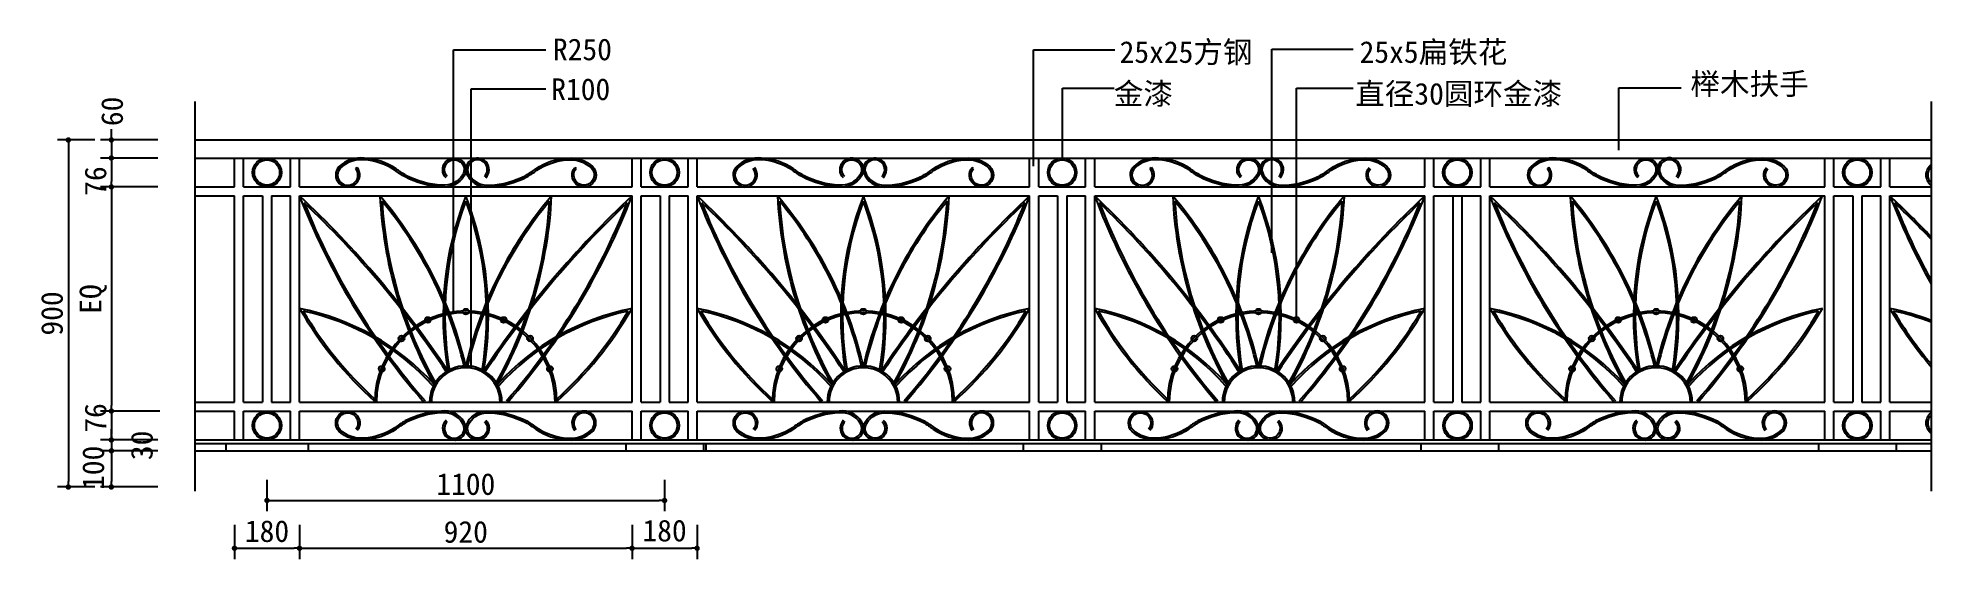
# Model space of a CAD drawing. Extents: x 106 to 5344, y 271 to 1713.
import ezdxf

# ---------------------------------------------------------------- set-up
doc = ezdxf.new("R2010")
doc.units = 0
doc.header["$LTSCALE"] = 0.85
doc.header["$MEASUREMENT"] = 0
doc.header["$PDMODE"] = 3
doc.header["$PDSIZE"] = 15
doc.layers.get('0').update_dxf_attribs({"color": 3, "linetype": 'CONTINUOUS'})
doc.layers.get('DEFPOINTS').update_dxf_attribs({"linetype": 'CONTINUOUS'})
for name, color, linetype in [('3', 3, 'CONTINUOUS'), ('4', 4, 'CONTINUOUS'), ('7', 7, 'CONTINUOUS'), ('DIM', 3, 'CONTINUOUS'), ('TEXT', 3, 'CONTINUOUS')]:
    doc.layers.add(name, color=color, linetype=linetype)
doc.styles.add('HZ', font='')
doc.styles.get('HZ').set_extended_font_data('仿宋_GB2312')
doc.dimstyles.new('ISO-25_WS', dxfattribs={"dimscale": 30, "dimtxt": 2, "dimasz": 0.5, "dimexe": 1, "dimexo": 1, "dimgap": 0.5, "dimtad": 1, "dimdec": 0, "dimzin": 0, "dimtxsty": 'HZ', "dimblk1": 'DOT', "dimblk2": 'DOT', "dimsah": 1, "dimcen": 0, "dimazin": 3, "dimtfac": 0.5, "dimtdec": 0, "dimtix": 1, "dimtofl": 0, "dimtmove": 0, "dimatfit": 3, "dimtolj": 1, "dimtzin": 0})

# ---------------------------------------------------------------- blocks, each defined once
blk = doc.blocks.new('_DOT')
at = {"color": 0, "linetype": 'BYBLOCK'}
blk.add_line((-0.5, 0), (-1, 0), dxfattribs=at)
at = {"color": 0, "linetype": 'BYBLOCK', "const_width": 0.5}
blk.add_lwpolyline([(-0.25, 0, 1), (0.25, 0, 1)], format="xyb", close=True, dxfattribs=at)
blk = doc.blocks.new('*D7')
at = {"color": 0, "linetype": 'BYBLOCK'}
for p, q in [((27563.9, -37433), (27563.9, -37528.1)), ((27743.9, -37433), (27743.9, -37528.1)), ((27578.9, -37498.1), (27728.9, -37498.1))]:
    blk.add_line(p, q, dxfattribs=at)
at = {"layer": 'DEFPOINTS', "color": 0, "linetype": 'BYBLOCK'}
for p in [(27563.9, -37403), (27743.9, -37403), (27743.9, -37498.1)]:
    blk.add_point(p, dxfattribs=at)
at = {"color": 0, "linetype": 'BYBLOCK', "xscale": 15, "yscale": 15, "zscale": 15, "rotation": 180}
blk.add_blockref('_DOT', (27563.9, -37498.1), dxfattribs=at)
at = {"color": 0, "linetype": 'BYBLOCK', "xscale": 15, "yscale": 15, "zscale": 15}
blk.add_blockref('_DOT', (27743.9, -37498.1), dxfattribs=at)
at = {"color": 0, "linetype": 'BYBLOCK', "insert": (27653.9, -37451.1), "char_height": 60, "attachment_point": 5, "style": 'HZ'}
blk.add_mtext('\\A1;180', dxfattribs=at)
blk = doc.blocks.new('*D11')
at = {"color": 0, "linetype": 'BYBLOCK'}
for p, q in [((27357, -37118.5), (27193.4, -37118.5)), ((27223.4, -37133.5), (27223.4, -37183.5)), ((27351.5, -37198.5), (27193.4, -37198.5))]:
    blk.add_line(p, q, dxfattribs=at)
at = {"layer": 'DEFPOINTS', "color": 0, "linetype": 'BYBLOCK'}
for p in [(27387, -37118.5), (27223.4, -37198.5), (27381.5, -37198.5)]:
    blk.add_point(p, dxfattribs=at)
at = {"color": 0, "linetype": 'BYBLOCK', "xscale": 15, "yscale": 15, "zscale": 15}
for p, rotation in [((27223.4, -37118.5), 90), ((27223.4, -37198.5), 270)]:
    blk.add_blockref('_DOT', p, dxfattribs=dict(at, rotation=rotation))
at = {"color": 0, "linetype": 'BYBLOCK', "insert": (27179.7, -37137.6), "char_height": 60, "attachment_point": 5, "rotation": 90, "style": 'HZ'}
blk.add_mtext('\\A1;76', dxfattribs=at)
blk = doc.blocks.new('*D10')
at = {"color": 0, "linetype": 'BYBLOCK'}
for p, q in [((27177.5, -36368.5), (27074.3, -36368.5)), ((27104.3, -36383.5), (27104.3, -37313.5)), ((27177.5, -37328.5), (27074.3, -37328.5))]:
    blk.add_line(p, q, dxfattribs=at)
at = {"layer": 'DEFPOINTS', "color": 0, "linetype": 'BYBLOCK'}
for p in [(27207.5, -36368.5), (27104.3, -37328.5), (27207.5, -37328.5)]:
    blk.add_point(p, dxfattribs=at)
at = {"color": 0, "linetype": 'BYBLOCK', "xscale": 15, "yscale": 15, "zscale": 15}
for p, rotation in [((27104.3, -36368.5), 90), ((27104.3, -37328.5), 270)]:
    blk.add_blockref('_DOT', p, dxfattribs=dict(at, rotation=rotation))
at = {"color": 0, "linetype": 'BYBLOCK', "insert": (27059.3, -36848.5), "char_height": 60, "attachment_point": 5, "rotation": 90, "style": 'HZ'}
blk.add_mtext('\\A1;900', dxfattribs=at)
blk = doc.blocks.new('*D6')
at = {"color": 0, "linetype": 'BYBLOCK'}
for p, q in [((27223.5, -37183.5), (27223.5, -37168.5)), ((27326.5, -37198.5), (27193.5, -37198.5)), ((27326.5, -37228.5), (27193.5, -37228.5)), ((27223.5, -37198.5), (27223.5, -37228.5)), ((27223.5, -37243.5), (27223.5, -37258.5))]:
    blk.add_line(p, q, dxfattribs=at)
at = {"layer": 'DEFPOINTS', "color": 0, "linetype": 'BYBLOCK'}
for p in [(27223.5, -37228.5), (27356.5, -37198.5), (27356.5, -37228.5)]:
    blk.add_point(p, dxfattribs=at)
at = {"color": 0, "linetype": 'BYBLOCK', "xscale": 15, "yscale": 15, "zscale": 15}
for p, rotation in [((27223.5, -37198.5), 270), ((27223.5, -37228.5), 90)]:
    blk.add_blockref('_DOT', p, dxfattribs=dict(at, rotation=rotation))
at = {"color": 0, "linetype": 'BYBLOCK', "insert": (27307.9, -37213.5), "char_height": 60, "attachment_point": 5, "rotation": 90, "style": 'HZ'}
blk.add_mtext('\\A1;30', dxfattribs=at)
blk = doc.blocks.new('*D5')
at = {"color": 0, "linetype": 'BYBLOCK'}
for p, q in [((27351.5, -37228.5), (27193.4, -37228.5)), ((27223.4, -37243.5), (27223.4, -37313.5)), ((27351.5, -37328.5), (27193.4, -37328.5))]:
    blk.add_line(p, q, dxfattribs=at)
at = {"layer": 'DEFPOINTS', "color": 0, "linetype": 'BYBLOCK'}
for p in [(27381.5, -37228.5), (27223.4, -37328.5), (27381.5, -37328.5)]:
    blk.add_point(p, dxfattribs=at)
at = {"color": 0, "linetype": 'BYBLOCK', "xscale": 15, "yscale": 15, "zscale": 15}
for p, rotation in [((27223.4, -37228.5), 90), ((27223.4, -37328.5), 270)]:
    blk.add_blockref('_DOT', p, dxfattribs=dict(at, rotation=rotation))
at = {"color": 0, "linetype": 'BYBLOCK', "insert": (27173.5, -37275.5), "char_height": 60, "attachment_point": 5, "rotation": 90, "style": 'HZ'}
blk.add_mtext('\\A1;100', dxfattribs=at)
blk = doc.blocks.new('*D3')
at = {"color": 0, "linetype": 'BYBLOCK'}
for p, q in [((27223.4, -36353.5), (27223.4, -36338.5)), ((27351.5, -36368.5), (27193.4, -36368.5)), ((27223.4, -36368.5), (27223.4, -36418.5)), ((27351.5, -36418.5), (27193.4, -36418.5)), ((27223.4, -36433.5), (27223.4, -36448.5))]:
    blk.add_line(p, q, dxfattribs=at)
at = {"layer": 'DEFPOINTS', "color": 0, "linetype": 'BYBLOCK'}
for p in [(27381.5, -36368.5), (27223.4, -36418.5), (27381.5, -36418.5)]:
    blk.add_point(p, dxfattribs=at)
at = {"color": 0, "linetype": 'BYBLOCK', "xscale": 15, "yscale": 15, "zscale": 15}
for p, rotation in [((27223.4, -36368.5), 270), ((27223.4, -36418.5), 90)]:
    blk.add_blockref('_DOT', p, dxfattribs=dict(at, rotation=rotation))
at = {"color": 0, "linetype": 'BYBLOCK', "insert": (27225.6, -36289.5), "char_height": 60, "attachment_point": 5, "rotation": 90, "style": 'HZ'}
blk.add_mtext('\\A1;60', dxfattribs=at)
blk = doc.blocks.new('*D2')
at = {"color": 0, "linetype": 'BYBLOCK'}
for p, q in [((27351.5, -36418.5), (27193.4, -36418.5)), ((27223.4, -36433.5), (27223.4, -36483.5)), ((27351.5, -36498.5), (27193.4, -36498.5))]:
    blk.add_line(p, q, dxfattribs=at)
at = {"layer": 'DEFPOINTS', "color": 0, "linetype": 'BYBLOCK'}
for p in [(27381.5, -36418.5), (27223.4, -36498.5), (27381.5, -36498.5)]:
    blk.add_point(p, dxfattribs=at)
at = {"color": 0, "linetype": 'BYBLOCK', "xscale": 15, "yscale": 15, "zscale": 15}
for p, rotation in [((27223.4, -36418.5), 90), ((27223.4, -36498.5), 270)]:
    blk.add_blockref('_DOT', p, dxfattribs=dict(at, rotation=rotation))
at = {"color": 0, "linetype": 'BYBLOCK', "insert": (27179.7, -36482.2), "char_height": 60, "attachment_point": 5, "rotation": 90, "style": 'HZ'}
blk.add_mtext('\\A1;76', dxfattribs=at)
blk = doc.blocks.new('*D1')
at = {"color": 0, "linetype": 'BYBLOCK'}
for p, q in [((27351.5, -36498.5), (27193.4, -36498.5)), ((27223.4, -36513.5), (27223.4, -37103.5)), ((27357, -37118.5), (27193.4, -37118.5))]:
    blk.add_line(p, q, dxfattribs=at)
at = {"layer": 'DEFPOINTS', "color": 0, "linetype": 'BYBLOCK'}
for p in [(27381.5, -36498.5), (27223.4, -37118.5), (27387, -37118.5)]:
    blk.add_point(p, dxfattribs=at)
at = {"color": 0, "linetype": 'BYBLOCK', "xscale": 15, "yscale": 15, "zscale": 15}
for p, rotation in [((27223.4, -36498.5), 90), ((27223.4, -37118.5), 270)]:
    blk.add_blockref('_DOT', p, dxfattribs=dict(at, rotation=rotation))
at = {"color": 0, "linetype": 'BYBLOCK', "insert": (27173.3, -36808.5), "char_height": 60, "attachment_point": 5, "rotation": 90, "style": 'HZ'}
blk.add_mtext('\\A1;EQ', dxfattribs=at)
blk = doc.blocks.new('*D9')
at = {"color": 0, "linetype": 'BYBLOCK'}
for p, q in [((27653.9, -37308.5), (27653.9, -37395.9)), ((28753.9, -37308.5), (28753.9, -37395.9)), ((27668.9, -37365.9), (28738.9, -37365.9))]:
    blk.add_line(p, q, dxfattribs=at)
at = {"layer": 'DEFPOINTS', "color": 0, "linetype": 'BYBLOCK'}
for p in [(27653.9, -37278.5), (28753.9, -37278.5), (28753.9, -37365.9)]:
    blk.add_point(p, dxfattribs=at)
at = {"color": 0, "linetype": 'BYBLOCK', "xscale": 15, "yscale": 15, "zscale": 15, "rotation": 180}
blk.add_blockref('_DOT', (27653.9, -37365.9), dxfattribs=at)
at = {"color": 0, "linetype": 'BYBLOCK', "xscale": 15, "yscale": 15, "zscale": 15}
blk.add_blockref('_DOT', (28753.9, -37365.9), dxfattribs=at)
at = {"color": 0, "linetype": 'BYBLOCK', "insert": (28203.9, -37320.9), "char_height": 60, "attachment_point": 5, "style": 'HZ'}
blk.add_mtext('\\A1;1100', dxfattribs=at)
blk = doc.blocks.new('*D8')
at = {"color": 0, "linetype": 'BYBLOCK'}
for p, q in [((27743.9, -37433), (27743.9, -37528.1)), ((28663.9, -37433), (28663.9, -37528.1)), ((27758.9, -37498.1), (28648.9, -37498.1))]:
    blk.add_line(p, q, dxfattribs=at)
at = {"layer": 'DEFPOINTS', "color": 0, "linetype": 'BYBLOCK'}
for p in [(27743.9, -37403), (28663.9, -37403), (28663.9, -37498.1)]:
    blk.add_point(p, dxfattribs=at)
at = {"color": 0, "linetype": 'BYBLOCK', "xscale": 15, "yscale": 15, "zscale": 15, "rotation": 180}
blk.add_blockref('_DOT', (27743.9, -37498.1), dxfattribs=at)
at = {"color": 0, "linetype": 'BYBLOCK', "xscale": 15, "yscale": 15, "zscale": 15}
blk.add_blockref('_DOT', (28663.9, -37498.1), dxfattribs=at)
at = {"color": 0, "linetype": 'BYBLOCK', "insert": (28203.9, -37453.1), "char_height": 60, "attachment_point": 5, "style": 'HZ'}
blk.add_mtext('\\A1;920', dxfattribs=at)
blk = doc.blocks.new('*D4')
at = {"color": 0, "linetype": 'BYBLOCK'}
for p, q in [((28663.9, -37433), (28663.9, -37528.1)), ((28843.9, -37433), (28843.9, -37528.1)), ((28678.9, -37498.1), (28828.9, -37498.1))]:
    blk.add_line(p, q, dxfattribs=at)
at = {"layer": 'DEFPOINTS', "color": 0, "linetype": 'BYBLOCK'}
for p in [(28663.9, -37403), (28843.9, -37403), (28843.9, -37498.1)]:
    blk.add_point(p, dxfattribs=at)
at = {"color": 0, "linetype": 'BYBLOCK', "xscale": 15, "yscale": 15, "zscale": 15, "rotation": 180}
blk.add_blockref('_DOT', (28663.9, -37498.1), dxfattribs=at)
at = {"color": 0, "linetype": 'BYBLOCK', "xscale": 15, "yscale": 15, "zscale": 15}
blk.add_blockref('_DOT', (28843.9, -37498.1), dxfattribs=at)
at = {"color": 0, "linetype": 'BYBLOCK', "insert": (28753.9, -37449.6), "char_height": 60, "attachment_point": 5, "style": 'HZ'}
blk.add_mtext('\\A1;180', dxfattribs=at)

msp = doc.modelspace()

# ---------------------------------------------------------------- linework, layer by layer
at = {"layer": '3'}
for p, q in [((539.9, 1536.3), (539.9, 458.5)), ((5344.1, 1536.3), (5344.1, 458.5)), ((539.9, 590.2), (5344.1, 590.2))]:
    msp.add_line(p, q, dxfattribs=at)
at = {"layer": '3', "color": 3}
for p, q in [((985.3, 1351.2), (989.1, 1354.3)), ((985.3, 1351.2), (989.1, 1354.3)), ((1591.2, 1354.3), (1595.1, 1351.2)), ((2694.5, 1351.2), (2690.7, 1354.3)), ((2694.5, 1351.2), (2690.7, 1354.3)), ((3183.1, 1351.2), (3187, 1354.3)), ((3183.1, 1351.2), (3187, 1354.3)), ((4286.4, 1354.3), (4282.6, 1351.2))]:
    msp.add_line(p, q, dxfattribs=at)
at = {"layer": '3'}
for points in [[(1238.8, 1328.9, -2.095494), (1281, 1333.2, -0.28863), (1223.5, 1305.2, -0.110267), (1124.4, 1332.1, -0.038324), (1096.9, 1350.4, 0.130929), (1009, 1380.2, 0.213144), (939.1, 1356, 2.204347), (989.1, 1354.3)], [(1235.3, 1325.4, -2.092956), (1285.2, 1330.5, -0.287728), (1223.1, 1300.2, -0.110179), (1122, 1327.7, -0.038174), (1094, 1346.4, 0.130719), (1008.6, 1375.2, 0.21279), (942.6, 1352.4, 2.1961), (985.3, 1351.2, 2.1961)], [(1345, 1325.4, 2.092956), (1295.1, 1330.5, 0.287728), (1357.2, 1300.2, 0.110179), (1458.4, 1327.7, 0.038174), (1486.3, 1346.4, -0.130719), (1571.7, 1375.2, -0.21279), (1637.7, 1352.4, -2.1961), (1595.1, 1351.2, -2.1961)], [(1341.5, 1328.9, 2.095494), (1299.3, 1333.2, 0.28863), (1356.9, 1305.2, 0.110267), (1456, 1332.1, 0.038324), (1483.4, 1350.4, -0.130929), (1571.4, 1380.2, -0.213144), (1641.2, 1356, -2.204347), (1591.2, 1354.3)], [(2338.3, 1328.9, -2.095494), (2380.5, 1333.2, -0.28863), (2322.9, 1305.2, -0.110267), (2223.8, 1332.1, -0.038324), (2196.4, 1350.4, 0.130929), (2108.4, 1380.2, 0.213144), (2038.5, 1356, 2.204347), (2088.6, 1354.3)], [(2334.7, 1325.4, -2.092956), (2384.7, 1330.5, -0.287728), (2322.5, 1300.2, -0.110179), (2221.4, 1327.7, -0.038174), (2193.5, 1346.4, 0.130719), (2108, 1375.2, 0.21279), (2042.1, 1352.4, 2.1961), (2084.7, 1351.2, 2.1961)], [(2444.5, 1325.4, 2.092956), (2394.6, 1330.5, 0.287728), (2456.7, 1300.2, 0.110179), (2557.8, 1327.7, 0.038174), (2585.8, 1346.4, -0.130719), (2671.2, 1375.2, -0.21279), (2737.2, 1352.4, -2.1961), (2694.5, 1351.2, -2.1961)], [(2441, 1328.9, 2.095494), (2398.8, 1333.2, 0.28863), (2456.3, 1305.2, 0.110267), (2555.4, 1332.1, 0.038324), (2582.9, 1350.4, -0.130929), (2670.8, 1380.2, -0.213144), (2740.7, 1356, -2.204347), (2690.7, 1354.3)], [(3436.7, 1328.9, -2.095494), (3478.8, 1333.2, -0.28863), (3421.3, 1305.2, -0.110267), (3322.2, 1332.1, -0.038324), (3294.8, 1350.4, 0.130929), (3206.8, 1380.2, 0.213144), (3136.9, 1356, 2.204347), (3187, 1354.3)], [(3433.1, 1325.4, -2.092956), (3483, 1330.5, -0.287728), (3420.9, 1300.2, -0.110179), (3319.8, 1327.7, -0.038174), (3291.8, 1346.4, 0.130719), (3206.4, 1375.2, 0.21279), (3140.5, 1352.4, 2.1961), (3183.1, 1351.2, 2.1961)], [(3542.9, 1325.4, 2.092956), (3493, 1330.5, 0.287728), (3555.1, 1300.2, 0.110179), (3656.2, 1327.7, 0.038174), (3684.2, 1346.4, -0.130719), (3769.6, 1375.2, -0.21279), (3835.5, 1352.4, -2.1961), (3792.9, 1351.2, -2.1961)], [(3539.3, 1328.9, 2.095494), (3497.2, 1333.2, 0.28863), (3554.7, 1305.2, 0.110267), (3653.8, 1332.1, 0.038324), (3681.2, 1350.4, -0.130929), (3769.2, 1380.2, -0.213144), (3839.1, 1356, -2.204347), (3789, 1354.3)], [(4536.1, 1328.9, -2.095494), (4578.3, 1333.2, -0.28863), (4520.8, 1305.2, -0.110267), (4421.7, 1332.1, -0.038324), (4394.2, 1350.4, 0.130929), (4306.3, 1380.2, 0.213144), (4236.4, 1356, 2.204347), (4286.4, 1354.3)], [(4532.6, 1325.4, -2.092956), (4582.5, 1330.5, -0.287728), (4520.4, 1300.2, -0.110179), (4419.3, 1327.7, -0.038174), (4391.3, 1346.4, 0.130719), (4305.9, 1375.2, 0.21279), (4239.9, 1352.4, 2.1961), (4282.6, 1351.2, 2.1961)], [(4642.4, 1325.4, 2.092956), (4592.4, 1330.5, 0.287728), (4654.6, 1300.2, 0.110179), (4755.7, 1327.7, 0.038174), (4783.6, 1346.4, -0.130719), (4869.1, 1375.2, -0.21279), (4935, 1352.4, -2.1961), (4892.4, 1351.2, -2.1961)], [(4638.8, 1328.9, 2.095494), (4596.7, 1333.2, 0.28863), (4654.2, 1305.2, 0.110267), (4753.3, 1332.1, 0.038324), (4780.7, 1350.4, -0.130929), (4868.7, 1380.2, -0.213144), (4938.6, 1356, -2.204347), (4888.5, 1354.3)], [(1238.8, 651.4, 2.095494), (1281, 647.1, 0.28863), (1223.5, 675.2, 0.110267), (1124.4, 648.3, 0.038324), (1096.9, 629.9, -0.130929), (1009, 600.2, -0.213144), (939.1, 624.4, -2.204347), (989.1, 626)], [(1235.3, 655, 2.092956), (1285.2, 649.8, 0.287728), (1223.1, 680.2, 0.110179), (1122, 652.7, 0.038174), (1094, 634, -0.130719), (1008.6, 605.2, -0.21279), (942.6, 627.9, -2.1961), (985.3, 629.2, -2.1961)], [(1345, 655, -2.092956), (1295.1, 649.8, -0.287728), (1357.2, 680.2, -0.110179), (1458.4, 652.7, -0.038174), (1486.3, 634, 0.130719), (1571.7, 605.2, 0.21279), (1637.7, 627.9, 2.1961), (1595.1, 629.2, 2.1961)], [(1341.5, 651.4, -2.095494), (1299.3, 647.1, -0.28863), (1356.9, 675.2, -0.110267), (1456, 648.3, -0.038324), (1483.4, 629.9, 0.130929), (1571.4, 600.2, 0.213144), (1641.2, 624.4, 2.204347), (1591.2, 626)], [(2338.8, 651.4, 2.095494), (2381, 647.1, 0.28863), (2323.5, 675.2, 0.110267), (2224.4, 648.3, 0.038324), (2196.9, 629.9, -0.130929), (2109, 600.2, -0.213144), (2039.1, 624.4, -2.204347), (2089.1, 626)], [(2335.3, 655, 2.092956), (2385.2, 649.8, 0.287728), (2323.1, 680.2, 0.110179), (2222, 652.7, 0.038174), (2194, 634, -0.130719), (2108.6, 605.2, -0.21279), (2042.6, 627.9, -2.1961), (2085.3, 629.2, -2.1961)], [(2445, 655, -2.092956), (2395.1, 649.8, -0.287728), (2457.2, 680.2, -0.110179), (2558.4, 652.7, -0.038174), (2586.3, 634, 0.130719), (2671.7, 605.2, 0.21279), (2737.7, 627.9, 2.1961), (2695.1, 629.2, 2.1961)], [(2441.5, 651.4, -2.095494), (2399.3, 647.1, -0.28863), (2456.9, 675.2, -0.110267), (2556, 648.3, -0.038324), (2583.4, 629.9, 0.130929), (2671.4, 600.2, 0.213144), (2741.2, 624.4, 2.204347), (2691.2, 626)], [(3432.1, 651.4, 2.095494), (3474.3, 647.1, 0.28863), (3416.8, 675.2, 0.110267), (3317.7, 648.3, 0.038324), (3290.2, 629.9, -0.130929), (3202.3, 600.2, -0.213144), (3132.4, 624.4, -2.204347), (3182.4, 626)], [(3428.6, 655, 2.092956), (3478.5, 649.8, 0.287728), (3416.4, 680.2, 0.110179), (3315.3, 652.7, 0.038174), (3287.3, 634, -0.130719), (3201.9, 605.2, -0.21279), (3135.9, 627.9, -2.1961), (3178.6, 629.2, -2.1961)], [(3538.4, 655, -2.092956), (3488.4, 649.8, -0.287728), (3550.6, 680.2, -0.110179), (3651.7, 652.7, -0.038174), (3679.6, 634, 0.130719), (3765.1, 605.2, 0.21279), (3831, 627.9, 2.1961), (3788.4, 629.2, 2.1961)], [(3534.8, 651.4, -2.095494), (3492.7, 647.1, -0.28863), (3550.2, 675.2, -0.110267), (3649.3, 648.3, -0.038324), (3676.7, 629.9, 0.130929), (3764.7, 600.2, 0.213144), (3834.6, 624.4, 2.204347), (3784.5, 626)], [(4532.1, 651.4, 2.095494), (4574.3, 647.1, 0.28863), (4516.8, 675.2, 0.110267), (4417.7, 648.3, 0.038324), (4390.2, 629.9, -0.130929), (4302.3, 600.2, -0.213144), (4232.4, 624.4, -2.204347), (4282.4, 626)], [(4528.6, 655, 2.092956), (4578.5, 649.8, 0.287728), (4516.4, 680.2, 0.110179), (4415.3, 652.7, 0.038174), (4387.3, 634, -0.130719), (4301.9, 605.2, -0.21279), (4235.9, 627.9, -2.1961), (4278.6, 629.2, -2.1961)], [(4638.4, 655, -2.092956), (4588.4, 649.8, -0.287728), (4650.6, 680.2, -0.110179), (4751.7, 652.7, -0.038174), (4779.6, 634, 0.130719), (4865.1, 605.2, 0.21279), (4931, 627.9, 2.1961), (4888.4, 629.2, 2.1961)], [(4634.8, 651.4, -2.095494), (4592.7, 647.1, -0.28863), (4650.2, 675.2, -0.110267), (4749.3, 648.3, -0.038324), (4776.7, 629.9, 0.130929), (4864.7, 600.2, 0.213144), (4934.6, 624.4, 2.204347), (4884.5, 626)]]:
    msp.add_lwpolyline(points, format="xyb", dxfattribs=at)
for centre, radius in [((739.9, 1340.2), 40), ((739.9, 1340.2), 35), ((1839.9, 1340.2), 40), ((1839.9, 1340.2), 35), ((2939.9, 1340.2), 40), ((2939.9, 1340.2), 35), ((4033.2, 1340.2), 40), ((4033.2, 1340.2), 35), ((5139.9, 1340.2), 40), ((5139.9, 1340.2), 35), ((1289.9, 955.2), 8), ((2389.9, 955.2), 8), ((3483.2, 955.2), 8), ((4583.2, 955.2), 8), ((1185.1, 932.2), 8), ((1394.7, 932.2), 8), ((2285.1, 932.2), 8), ((2494.7, 932.2), 8), ((3378.5, 932.2), 8), ((3588, 932.2), 8), ((4478.5, 932.2), 8), ((4688, 932.2), 8), ((1112, 880.9), 8), ((1467.8, 880.9), 8), ((2212, 880.9), 8), ((2567.8, 880.9), 8), ((3305.4, 880.9), 8), ((3661.1, 880.9), 8), ((4405.4, 880.9), 8), ((4761.1, 880.9), 8), ((1057.2, 796.7), 8), ((1522.6, 796.7), 8), ((2157.2, 796.7), 8), ((2622.6, 796.7), 8), ((3250.6, 796.7), 8), ((3715.9, 796.7), 8), ((4350.6, 796.7), 8), ((4815.9, 796.7), 8), ((739.9, 640.2), 40), ((739.9, 640.2), 35), ((1839.9, 640.2), 40), ((1839.9, 640.2), 35), ((2939.9, 640.2), 40), ((2939.9, 640.2), 35), ((4033.7, 640.2), 40), ((4033.7, 640.2), 35), ((5139.9, 640.2), 40), ((5139.9, 640.2), 35)]:
    msp.add_circle(centre, radius, dxfattribs=at)
for centre, radius, start, end in [((5362.9, 1333.3), 33.3, 124.329, 235.671), ((5362.9, 1333.3), 28.3, 131.5808, 228.4192), ((-1025.2, -713.8), 2719.9, 33.6119, 46.9949), ((2615.4, 1962.8), 1913.3, 201.064, 221.0958), ((2231.1, 1332.1), 1180.1, 182.7626, 209.3464), ((210.4, 554.7), 1108.2, 13.0642, 40.5525), ((2231.1, 1332.1), 1175.1, 183.4888, 209.3464), ((210.4, 554.7), 1103.2, 13.0642, 39.7791), ((2139.5, 943), 912.2, 158.6463, 189.543), ((2139.5, 943), 907.2, 159.4691, 189.543), ((2369.4, 554.7), 1108.2, 139.4475, 166.9358), ((440.3, 943), 912.2, 350.457, 21.3537), ((440.3, 943), 907.2, 350.457, 20.5309), ((2369.4, 554.7), 1103.2, 140.2209, 166.9358), ((3605, -713.8), 2719.9, 133.0051, 146.3881), ((348.7, 1332.1), 1175.1, 330.6536, 356.5112), ((348.7, 1332.1), 1180.1, 330.6536, 357.2374), ((-35.6, 1962.8), 1913.3, 318.9042, 338.936), ((3715.4, 1962.8), 1913.3, 201.064, 221.0958), ((74.8, -713.8), 2719.9, 33.6119, 46.9949), ((1310.4, 554.7), 1108.2, 13.0642, 40.5525), ((3331.1, 1332.1), 1180.1, 182.7626, 209.3464), ((1310.4, 554.7), 1103.2, 13.0642, 39.7791), ((3331.1, 1332.1), 1175.1, 183.4888, 209.3464), ((3239.5, 943), 912.2, 158.6463, 189.543), ((3239.5, 943), 907.2, 159.4691, 189.543), ((3469.4, 554.7), 1108.2, 139.4475, 166.9358), ((1540.3, 943), 912.2, 350.457, 21.3537), ((1540.3, 943), 907.2, 350.457, 20.5309), ((3469.4, 554.7), 1103.2, 140.2209, 166.9358), ((4705, -713.8), 2719.9, 133.0051, 146.3881), ((1448.7, 1332.1), 1175.1, 330.6536, 356.5112), ((1448.7, 1332.1), 1180.1, 330.6536, 357.2374), ((1064.4, 1962.8), 1913.3, 318.9042, 338.936), ((1185.5, -673.6), 2683.2, 33.1025, 46.5767), ((4803.6, 1938.9), 1893.8, 200.5172, 220.6522), ((2403.7, 554.7), 1108.2, 13.0642, 40.5525), ((4424.4, 1332.1), 1180.1, 182.7626, 209.3464), ((4424.4, 1332.1), 1175.1, 183.4888, 209.3464), ((2403.7, 554.7), 1103.2, 13.0642, 39.7791), ((4332.8, 943), 912.2, 158.6463, 189.543), ((4332.8, 943), 907.2, 159.4691, 189.543), ((4562.8, 554.7), 1108.2, 139.4475, 166.9358), ((2633.6, 943), 912.2, 350.457, 21.3537), ((2633.6, 943), 907.2, 350.457, 20.5309), ((4562.8, 554.7), 1103.2, 140.2209, 166.9358), ((5798.3, -713.8), 2719.9, 133.0051, 146.3881), ((2542, 1332.1), 1175.1, 330.6536, 356.5112), ((2542, 1332.1), 1180.1, 330.6536, 357.2374), ((2157.7, 1962.8), 1913.3, 318.9042, 338.936), ((2268.1, -713.8), 2719.9, 33.6119, 46.9949), ((5908.7, 1962.8), 1913.3, 201.064, 221.0958), ((3503.7, 554.7), 1108.2, 13.0642, 40.5525), ((5524.4, 1332.1), 1180.1, 182.7626, 209.3464), ((5524.4, 1332.1), 1175.1, 183.4888, 209.3464), ((3503.7, 554.7), 1103.2, 13.0642, 39.7791), ((5432.8, 943), 912.2, 158.6463, 189.543), ((5432.8, 943), 907.2, 159.4691, 189.543), ((5662.8, 554.7), 1108.2, 139.4475, 166.9358), ((3733.6, 943), 912.2, 350.457, 21.3537), ((3733.6, 943), 907.2, 350.457, 20.5309), ((5662.8, 554.7), 1103.2, 140.2209, 166.9358), ((6898.3, -713.8), 2719.9, 133.0051, 146.3881), ((3642, 1332.1), 1175.1, 330.6536, 356.5112), ((3642, 1332.1), 1180.1, 330.6536, 357.2374), ((3257.7, 1962.8), 1913.3, 318.9042, 338.936), ((3374.8, -713.8), 2719.9, 43.6103, 46.9949), ((7015.4, 1962.8), 1913.3, 201.064, 209.1324), ((2614.6, 1960.7), 1906.4, 201.6844, 221.0606), ((-1024.1, -710.8), 2712.3, 33.5694, 46.4921), ((3603.9, -710.8), 2712.3, 133.5079, 146.4306), ((-34.8, 1960.7), 1906.4, 318.9394, 338.3156), ((3714.6, 1960.7), 1906.4, 201.6844, 221.0606), ((75.9, -710.8), 2712.3, 33.5694, 46.4921), ((4703.9, -710.8), 2712.3, 133.5079, 146.4306), ((1065.2, 1960.7), 1906.4, 318.9394, 338.3156), ((1187.1, -669.3), 2674.5, 33.0403, 46.054), ((4802.5, 1935.9), 1886, 201.1201, 220.6006), ((5797.2, -710.8), 2712.3, 133.5079, 146.4306), ((2158.5, 1960.7), 1906.4, 318.9394, 338.3156), ((2269.2, -710.8), 2712.3, 33.5694, 46.4921), ((5907.9, 1960.7), 1906.4, 201.6844, 221.0606), ((6897.2, -710.8), 2712.3, 133.5079, 146.4306), ((3258.5, 1960.7), 1906.4, 318.9394, 338.3156), ((3375.9, -710.8), 2712.3, 43.4754, 46.4921), ((7014.6, 1960.7), 1906.4, 201.6844, 208.8025), ((699.3, 297.1), 679.5, 42.2238, 78.9164), ((1740.7, 1488.3), 1050.9, 209.9306, 228.033), ((699.6, 298), 673.6, 42.1747, 77.9406), ((1739.5, 1484.9), 1042.8, 210.4291, 227.7236), ((1289.9, 705.2), 252, 0, 180), ((1289.9, 705.2), 247, 0, 180), ((1880.5, 297.1), 679.5, 101.0836, 137.7762), ((1880.2, 298), 673.6, 102.0594, 137.8253), ((840.3, 1484.9), 1042.8, 312.2764, 329.5709), ((839.1, 1488.3), 1050.9, 311.967, 330.0694), ((2840.7, 1488.3), 1050.9, 209.9306, 228.033), ((1799.3, 297.1), 679.5, 42.2238, 78.9164), ((1799.6, 298), 673.6, 42.1747, 77.9406), ((2839.5, 1484.9), 1042.8, 210.4291, 227.7236), ((2389.9, 705.2), 252, 0, 180), ((2389.9, 705.2), 247, 0, 180), ((2980.5, 297.1), 679.5, 101.0836, 137.7762), ((2980.2, 298), 673.6, 102.0594, 137.8253), ((1940.3, 1484.9), 1042.8, 312.2764, 329.5709), ((1939.1, 1488.3), 1050.9, 311.967, 330.0694), ((2900.5, 315), 661.7, 41.5299, 78.7187), ((3927, 1459.2), 1024.8, 208.9042, 227.2364), ((2901, 316.4), 655.4, 41.4573, 77.7213), ((3925.4, 1454.5), 1015.4, 209.3525, 226.879), ((3483.2, 705.2), 252, 0, 180), ((3483.2, 705.2), 247, 0, 180), ((4073.8, 297.1), 679.5, 101.0836, 137.7762), ((4073.5, 298), 673.6, 102.0594, 137.8253), ((3033.6, 1484.9), 1042.8, 312.2764, 329.5709), ((3032.5, 1488.3), 1050.9, 311.967, 330.0694), ((3992.6, 297.1), 679.5, 42.2238, 78.9164), ((5034, 1488.3), 1050.9, 209.9306, 228.033), ((3993, 298), 673.6, 42.1747, 77.9406), ((5032.8, 1484.9), 1042.8, 210.4291, 227.7236), ((4583.2, 705.2), 252, 0, 180), ((4583.2, 705.2), 247, 0, 180), ((5173.8, 297.1), 679.5, 101.0836, 137.7762), ((5173.5, 298), 673.6, 102.0594, 137.8253), ((4133.6, 1484.9), 1042.8, 312.2764, 329.5709), ((4132.5, 1488.3), 1050.9, 311.967, 330.0694), ((5099.3, 297.1), 679.5, 68.8819, 78.9164), ((6140.7, 1488.3), 1050.9, 209.9306, 220.7144), ((6139.5, 1484.9), 1042.8, 210.4291, 220.2889), ((5099.6, 298), 673.6, 68.7217, 77.9406), ((1289.9, 705.2), 100, 0, 180), ((1289.9, 705.2), 95, 0, 180), ((2389.9, 705.2), 100, 0, 180), ((2389.9, 705.2), 95, 0, 180), ((3483.2, 705.2), 100, 0, 180), ((3483.2, 705.2), 95, 0, 180), ((4583.2, 705.2), 100, 0, 180), ((4583.2, 705.2), 95, 0, 180), ((5362.9, 647.1), 33.3, 124.329, 235.671), ((5362.9, 647.1), 28.3, 131.5808, 228.4192)]:
    msp.add_arc(centre, radius, start, end, dxfattribs=at)
at = {"layer": '4', "color": 4}
for p, q in [((539.9, 1430.2), (5344.1, 1430.2)), ((539.9, 1380.2), (5344.1, 1380.2)), ((539.9, 600.2), (5344.1, 600.2)), ((627.1, 570.2), (627.1, 590.2)), ((854.9, 570.2), (854.9, 590.2)), ((1733.3, 570.2), (1733.3, 590.2)), ((1948.3, 570.2), (1948.3, 590.2)), ((1954.9, 570.2), (1954.9, 590.2)), ((2833.3, 570.2), (2833.3, 590.2)), ((3048.3, 570.2), (3048.3, 590.2)), ((3933.3, 570.2), (3933.3, 590.2)), ((4148.3, 570.2), (4148.3, 590.2)), ((5033.3, 570.2), (5033.3, 590.2)), ((5248.3, 570.2), (5248.3, 590.2)), ((539.9, 570.2), (5344.1, 570.2))]:
    msp.add_line(p, q, dxfattribs=at)
at = {"layer": '7'}
for p, q in [((649.9, 1300.2), (649.9, 1380.2)), ((674.9, 1300.2), (674.9, 1380.2)), ((804.9, 1300.2), (804.9, 1380.2)), ((829.9, 1300.2), (829.9, 1380.2)), ((1749.9, 1300.2), (1749.9, 1380.2)), ((1774.9, 1300.2), (1774.9, 1380.2)), ((1904.9, 1300.2), (1904.9, 1380.2)), ((1929.9, 1300.2), (1929.9, 1380.2)), ((2849.9, 1300.2), (2849.9, 1380.2)), ((2874.9, 1300.2), (2874.9, 1380.2)), ((3004.9, 1300.2), (3004.9, 1380.2)), ((3029.9, 1300.2), (3029.9, 1380.2)), ((3943.2, 1300.2), (3943.2, 1380.2)), ((3968.2, 1300.2), (3968.2, 1380.2)), ((4098.2, 1300.2), (4098.2, 1380.2)), ((4123.2, 1300.2), (4123.2, 1380.2)), ((5049.9, 1300.2), (5049.9, 1380.2)), ((5074.9, 1300.2), (5074.9, 1380.2)), ((5204.9, 1300.2), (5204.9, 1380.2)), ((5229.9, 1300.2), (5229.9, 1380.2)), ((539.9, 1300.2), (649.9, 1300.2)), ((539.9, 1275.2), (649.9, 1275.2)), ((649.9, 705.2), (649.9, 1275.2)), ((674.9, 1300.2), (804.9, 1300.2)), ((674.9, 1275.2), (727.4, 1275.2)), ((674.9, 705.2), (674.9, 1275.2)), ((727.4, 1275.2), (727.4, 705.2)), ((752.4, 1275.2), (804.9, 1275.2)), ((752.4, 1275.2), (752.4, 705.2)), ((804.9, 705.2), (804.9, 1275.2)), ((829.9, 1300.2), (1749.9, 1300.2)), ((829.9, 1275.2), (1749.9, 1275.2)), ((829.9, 705.2), (829.9, 1275.2)), ((1749.9, 705.2), (1749.9, 1275.2)), ((1774.9, 1300.2), (1904.9, 1300.2)), ((1774.9, 705.2), (1774.9, 1275.2)), ((1774.9, 1275.2), (1827.4, 1275.2)), ((1827.4, 1275.2), (1827.4, 705.2)), ((1852.4, 1275.2), (1904.9, 1275.2)), ((1852.4, 1275.2), (1852.4, 705.2)), ((1904.9, 705.2), (1904.9, 1275.2)), ((1929.9, 1300.2), (2849.9, 1300.2)), ((1929.9, 1275.2), (2849.9, 1275.2)), ((1929.9, 705.2), (1929.9, 1275.2)), ((2849.9, 705.2), (2849.9, 1275.2)), ((2874.9, 1300.2), (3004.9, 1300.2)), ((2874.9, 1275.2), (2927.4, 1275.2)), ((2874.9, 705.2), (2874.9, 1275.2)), ((2927.4, 1275.2), (2927.4, 705.2)), ((2952.4, 1275.2), (3004.9, 1275.2)), ((2952.4, 1275.2), (2952.4, 705.2)), ((3004.9, 705.2), (3004.9, 1275.2)), ((3029.9, 1300.2), (3943.2, 1300.2)), ((3029.9, 1275.2), (3943.2, 1275.2)), ((3029.9, 705.2), (3029.9, 1275.2)), ((3943.2, 705.2), (3943.2, 1275.2)), ((3968.2, 1300.2), (4098.2, 1300.2)), ((3968.2, 1275.2), (4098.2, 1275.2)), ((3968.2, 705.2), (3968.2, 1275.2)), ((4020.7, 1275.2), (4020.7, 705.2)), ((4045.7, 1275.2), (4045.7, 705.2)), ((4098.2, 705.2), (4098.2, 1275.2)), ((4123.2, 1300.2), (5049.9, 1300.2)), ((4123.2, 1275.2), (5049.9, 1275.2)), ((4123.2, 705.2), (4123.2, 1275.2)), ((5049.9, 705.2), (5049.9, 1275.2)), ((5074.9, 1300.2), (5204.9, 1300.2)), ((5074.9, 705.2), (5074.9, 1275.2)), ((5074.9, 1275.2), (5127.4, 1275.2)), ((5127.4, 1275.2), (5127.4, 705.2)), ((5152.4, 1275.2), (5204.9, 1275.2)), ((5152.4, 1275.2), (5152.4, 705.2)), ((5204.9, 705.2), (5204.9, 1275.2)), ((5229.9, 1300.2), (5344.1, 1300.2)), ((5229.9, 705.2), (5229.9, 1275.2)), ((5229.9, 1275.2), (5344.1, 1275.2)), ((539.9, 705.2), (649.9, 705.2)), ((674.9, 705.2), (727.4, 705.2)), ((752.4, 705.2), (804.9, 705.2)), ((829.9, 705.2), (1749.9, 705.2)), ((1774.9, 705.2), (1827.4, 705.2)), ((1852.4, 705.2), (1904.9, 705.2)), ((1929.9, 705.2), (2849.9, 705.2)), ((2874.9, 705.2), (2927.4, 705.2)), ((2952.4, 705.2), (3004.9, 705.2)), ((3029.9, 705.2), (3943.2, 705.2)), ((3968.2, 705.2), (4020.7, 705.2)), ((4045.7, 705.2), (4098.2, 705.2)), ((4123.2, 705.2), (5049.9, 705.2)), ((5074.9, 705.2), (5127.4, 705.2)), ((5152.4, 705.2), (5204.9, 705.2)), ((5229.9, 705.2), (5344.1, 705.2)), ((539.9, 680.2), (649.9, 680.2)), ((649.9, 600.2), (649.9, 680.2)), ((674.9, 680.2), (804.9, 680.2)), ((674.9, 600.2), (674.9, 680.2)), ((804.9, 600.2), (804.9, 680.2)), ((829.9, 600.2), (829.9, 680.2)), ((829.9, 680.2), (1749.9, 680.2)), ((1749.9, 600.2), (1749.9, 680.2)), ((1774.9, 600.2), (1774.9, 680.2)), ((1774.9, 680.2), (1904.9, 680.2)), ((1904.9, 600.2), (1904.9, 680.2)), ((1929.9, 600.2), (1929.9, 680.2)), ((1929.9, 680.2), (2849.9, 680.2)), ((2849.9, 600.2), (2849.9, 680.2)), ((2874.9, 600.2), (2874.9, 680.2)), ((2874.9, 680.2), (3004.9, 680.2)), ((3004.9, 600.2), (3004.9, 680.2)), ((3029.9, 600.2), (3029.9, 680.2)), ((3029.9, 680.2), (3943.2, 680.2)), ((3943.2, 600.2), (3943.2, 680.2)), ((3968.2, 600.2), (3968.2, 680.2)), ((3968.2, 680.2), (4098.2, 680.2)), ((4098.2, 600.2), (4098.2, 680.2)), ((4123.2, 600.2), (4123.2, 680.2)), ((4123.2, 680.2), (5049.9, 680.2)), ((5049.9, 600.2), (5049.9, 680.2)), ((5074.9, 600.2), (5074.9, 680.2)), ((5074.9, 680.2), (5204.9, 680.2)), ((5204.9, 600.2), (5204.9, 680.2)), ((5229.9, 600.2), (5229.9, 680.2)), ((5229.9, 680.2), (5344.1, 680.2))]:
    msp.add_line(p, q, dxfattribs=at)
at = {"layer": '7', "color": 7}
msp.add_arc((5393, 672.4), 72.6, 221.44, 223.8011, dxfattribs=at)
at = {"layer": 'DIM'}
msp.add_line((309.4, 612.7), (309.4, 557.7), dxfattribs=at)

# ---------------------------------------------------------------- texts
at = {"layer": 'TEXT', "color": 3, "style": 'HZ'}
for s, p in [('25x25方钢', (3098.8, 1643.4)), ('25x5扁铁花', (3762.8, 1643.4)), ('榉木扶手', (4678.1, 1555.3)), ('金漆', (3082.8, 1528)), ('直径30圆环金漆', (3750.6, 1528))]:
    msp.add_text(s, height=60, dxfattribs=at).set_placement(p)
at = {"layer": 'TEXT', "color": 3, "char_height": 60, "attachment_point": 5, "style": 'HZ'}
for s, insert in [('R250', (1612.6, 1680.2)), ('R100', (1607.9, 1570.1))]:
    msp.add_mtext(s, dxfattribs=dict(at, insert=insert))

# ---------------------------------------------------------------- dimensions: what is measured, and where the dimension line sits
at = {"layer": 'DIM'}
for base, p1, p2, text, picture, middle in [((309.4, 1380.2), (467.5, 1430.2), (467.5, 1380.2), '60', '*D3', (311.6, 1509.2)), ((309.4, 1300.2), (467.5, 1380.2), (467.5, 1300.2), '76', '*D2', (265.7, 1316.5)), ((309.4, 600.2), (473, 680.2), (467.5, 600.2), '76', '*D11', (265.7, 661.1)), ((309.4, 470.2), (467.5, 570.2), (467.5, 470.2), '100', '*D5', (259.5, 523.2))]:
    dim = msp.add_linear_dim(base=base, p1=p1, p2=p2, angle=90, text=text, dimstyle='ISO-25_WS', dxfattribs=at)
    dim.commit()
    dim.dimension.update_dxf_attribs({"geometry": picture, "text_midpoint": middle, "dimtype": 128, "insert": (-26914, 37798.7)})
for base, p1, p2, text, picture, middle in [((190.3, 470.2), (293.5, 1430.2), (293.5, 470.2), '900', '*D10', (145.3, 950.2)), ((309.4, 680.2), (467.5, 1300.2), (473, 680.2), 'EQ', '*D1', (259.2, 990.2))]:
    dim = msp.add_linear_dim(base=base, p1=p1, p2=p2, angle=90, text=text, dimstyle='ISO-25_WS', dxfattribs=at)
    dim.commit()
    dim.dimension.update_dxf_attribs({"geometry": picture, "text_midpoint": middle, "insert": (-26914, 37798.7)})
dim = msp.add_linear_dim(base=(309.5, 570.2), p1=(442.5, 600.2), p2=(442.5, 570.2), angle=90, dimstyle='ISO-25_WS', dxfattribs=at)
dim.commit()
dim.dimension.update_dxf_attribs({"geometry": '*D6', "text_midpoint": (393.9, 585.2), "dimtype": 128, "insert": (-26914, 37798.7)})
for base, p1, p2, picture, middle in [((1839.9, 432.8), (739.9, 520.2), (1839.9, 520.2), '*D9', (1289.9, 477.8)), ((1749.9, 300.6), (829.9, 395.7), (1749.9, 395.7), '*D8', (1289.9, 345.6))]:
    dim = msp.add_linear_dim(base=base, p1=p1, p2=p2, dimstyle='ISO-25_WS', dxfattribs=at)
    dim.commit()
    dim.dimension.update_dxf_attribs({"geometry": picture, "text_midpoint": middle, "insert": (-26914, 37798.7)})
for base, p1, p2, picture, middle in [((829.9, 300.6), (649.9, 395.7), (829.9, 395.7), '*D7', (739.9, 347.6)), ((1929.9, 300.6), (1749.9, 395.7), (1929.9, 395.7), '*D4', (1839.9, 349.1))]:
    dim = msp.add_linear_dim(base=base, p1=p1, p2=p2, dimstyle='ISO-25_WS', dxfattribs=at)
    dim.commit()
    dim.dimension.update_dxf_attribs({"geometry": picture, "text_midpoint": middle, "dimtype": 128, "insert": (-26914, 37798.7)})

# ---------------------------------------------------------------- leaders
at = {"layer": 'DIM', "color": 3}
for points in [[(1255.5, 953.1), (1255.5, 1679.6), (1511.4, 1679.6)], [(2861, 1357.7), (2861, 1679.8), (3085.3, 1679.8)], [(3520.3, 1117.6), (3520.3, 1681.5), (3745, 1681.5)], [(1304.9, 798.4), (1304.9, 1572), (1511.4, 1572)], [(2940.8, 1376.2), (2940.8, 1573.3), (3084, 1573.3)], [(3588, 930.7), (3588, 1573.6), (3745.1, 1573.6)], [(4479.8, 1401.7), (4479.8, 1574.6), (4652.2, 1574.6)]]:
    msp.add_leader(points, dimstyle='ISO-25_WS', dxfattribs=at)

doc.saveas('drawing.dxf')
